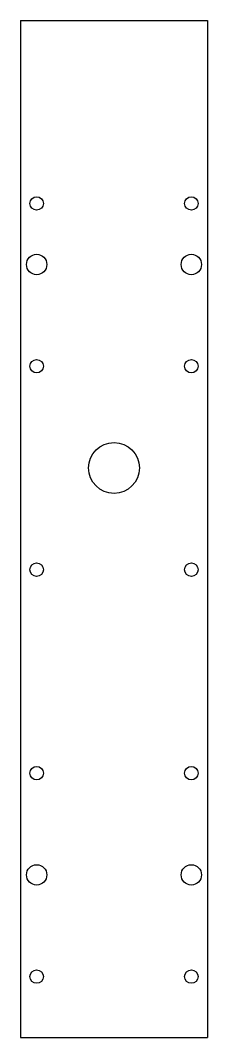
# Model space of a CAD drawing. Header units: millimetres. Extents: x 0 to 46, y 0 to 250.
import ezdxf

# ---------------------------------------------------------------- set-up
doc = ezdxf.new("R2010")
doc.units = ezdxf.units.MM

msp = doc.modelspace()

# ---------------------------------------------------------------- linework, layer by layer
for p, q in [((0, 250, 4), (46, 250, 4)), ((0, 250, 4), (0, 0, 4)), ((46, 250, 4), (46, 0, 4)), ((0, 0, 4), (46, 0, 4))]:
    msp.add_line(p, q)
for centre, radius in [((4, 205, 4), 1.65), ((42, 205, 4), 1.65), ((4, 190, 4), 2.5), ((42, 190, 4), 2.5), ((4, 165, 4), 1.65), ((42, 165, 4), 1.65), ((23, 140, 4), 6.25), ((4, 115, 4), 1.65), ((42, 115, 4), 1.65), ((4, 65, 4), 1.65), ((42, 65, 4), 1.65), ((4, 40, 4), 2.5), ((42, 40, 4), 2.5), ((4, 15, 4), 1.65), ((42, 15, 4), 1.65)]:
    msp.add_circle(centre, radius)

doc.saveas('drawing.dxf')
